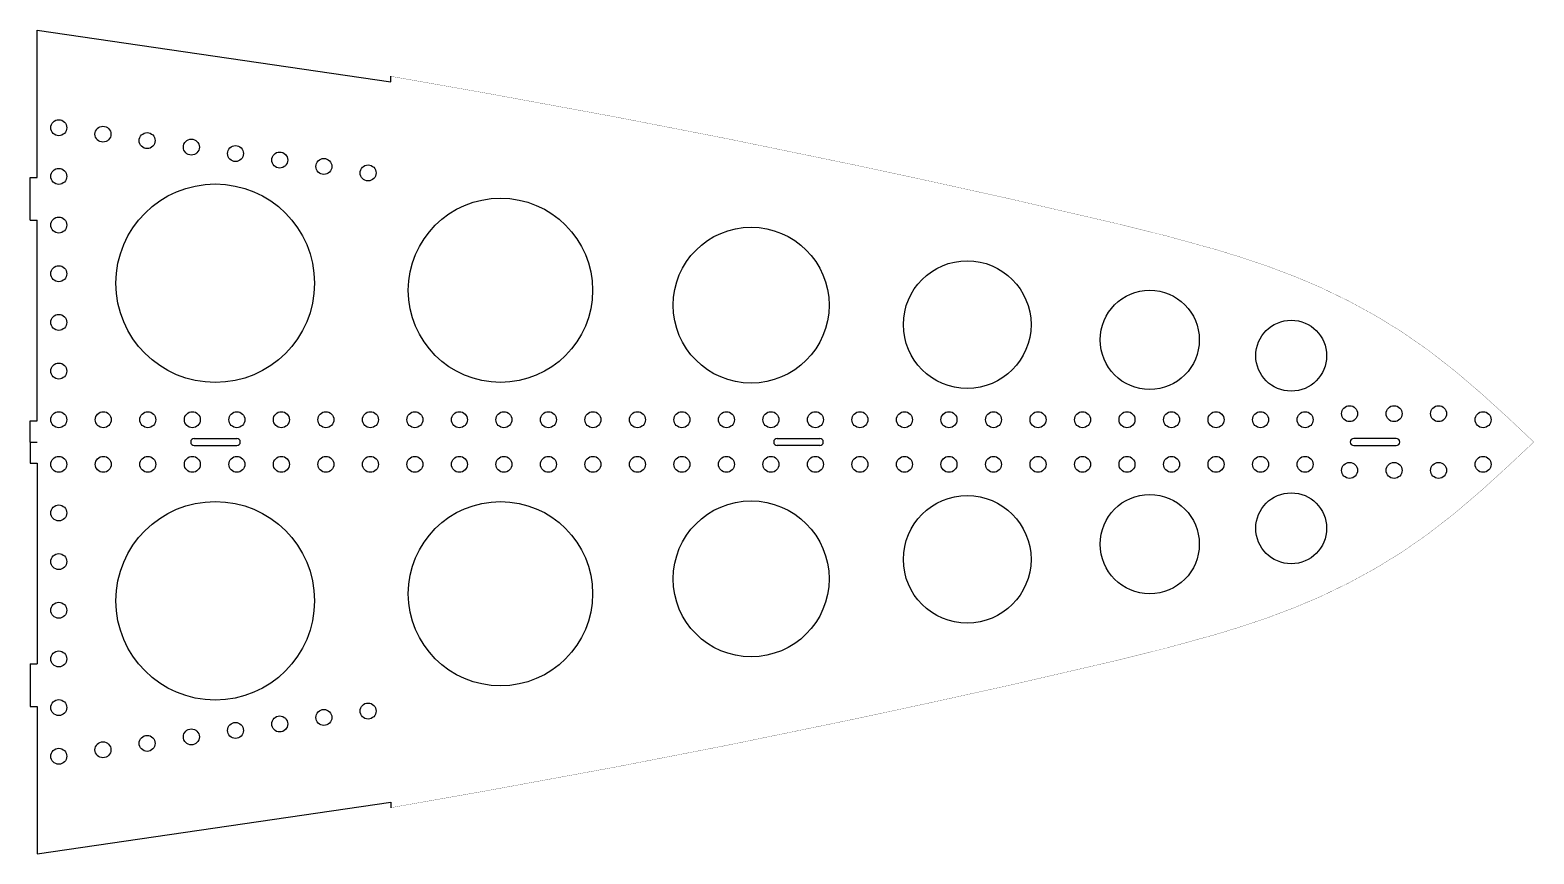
# Model space of a CAD drawing. Extents: x 487.8 to 521.5, y -19 to -0.6.
import ezdxf

# ---------------------------------------------------------------- set-up
doc = ezdxf.new("R2010")
doc.units = 0
doc.header["$MEASUREMENT"] = 0
doc.layers.add('CENTERS', color=7, linetype='Continuous')
doc.layers.add('FOREDECK', color=7, linetype='Continuous')

msp = doc.modelspace()

# ---------------------------------------------------------------- linework, layer by layer
at = {"layer": 'CENTERS', "color": 0, "linetype": 'Continuous'}
msp.add_line((487.849, -9.823, 0), (488.008, -9.823, 0), dxfattribs=at)
at = {"layer": 'FOREDECK', "color": 0, "linetype": 'Continuous'}
for p, q in [((488.008, -3.901, 0), (488.008, -0.597, 0)), ((488.008, -0.597, 0), (495.928, -1.757, 0)), ((495.928, -1.757, 0), (495.928, -1.632, 0)), ((487.849, -3.901, 0), (488.008, -3.901, 0)), ((487.849, -4.853, 0), (487.849, -3.901, 0)), ((487.849, -4.853, 0), (488.008, -4.853, 0)), ((488.008, -9.346, 0), (488.008, -4.853, 0)), ((487.849, -9.823, 0), (487.849, -9.346, 0)), ((487.849, -9.346, 0), (488.008, -9.346, 0)), ((491.526, -9.743, 0), (492.478, -9.743, 0)), ((504.584, -9.743, 0), (505.536, -9.743, 0)), ((518.447, -9.743, 0), (517.495, -9.743, 0)), ((487.849, -9.823, 0), (487.849, -10.299, 0)), ((491.526, -9.902, 0), (492.478, -9.902, 0)), ((505.536, -9.902, 0), (504.584, -9.902, 0)), ((517.495, -9.902, 0), (518.447, -9.902, 0)), ((487.849, -10.299, 0), (488.008, -10.299, 0)), ((488.008, -10.299, 0), (488.008, -14.792, 0)), ((487.849, -14.792, 0), (487.849, -15.744, 0)), ((487.849, -14.792, 0), (488.008, -14.792, 0)), ((487.849, -15.744, 0), (488.008, -15.744, 0)), ((488.008, -15.744, 0), (488.008, -19.049, 0)), ((488.008, -19.049, 0), (495.928, -17.889, 0)), ((495.928, -17.889, 0), (495.928, -18.013, 0))]:
    msp.add_line(p, q, dxfattribs=at)
at = {"layer": 'FOREDECK', "color": 0, "linetype": 'Continuous', "const_width": 0.005}
for points in [[(495.928, -1.632), (498.096, -2.015), (500.963, -2.543), (503.469, -3.031), (506.298, -3.614), (507.863, -3.95), (509.778, -4.373), (512.175, -4.928), (513.304, -5.208), (514.443, -5.523), (515.029, -5.704), (515.613, -5.903), (516.193, -6.123), (516.768, -6.368), (517.381, -6.664), (517.982, -6.992), (518.568, -7.352), (519.134, -7.744), (519.758, -8.228), (520.36, -8.742), (520.948, -9.277), (521.528, -9.823)], [(495.928, -18.013), (498.096, -17.63), (500.963, -17.102), (503.469, -16.614), (506.298, -16.031), (507.863, -15.695), (509.778, -15.273), (512.175, -14.718), (513.304, -14.437), (514.443, -14.122), (515.029, -13.941), (515.613, -13.742), (516.193, -13.522), (516.768, -13.277), (517.381, -12.981), (517.982, -12.653), (518.568, -12.293), (519.134, -11.901), (519.758, -11.417), (520.36, -10.903), (520.948, -10.368), (521.528, -9.823)]]:
    msp.add_lwpolyline(points, dxfattribs=at)
at = {"layer": 'FOREDECK', "color": 0, "linetype": 'Continuous'}
for centre, radius in [((488.492, -2.783, 0), 0.179), ((489.482, -2.928, 0), 0.179), ((490.471, -3.073, 0), 0.179), ((491.461, -3.218, 0), 0.179), ((492.45, -3.363, 0), 0.179), ((493.44, -3.507, 0), 0.179), ((488.492, -3.873, -0.002), 0.179), ((494.429, -3.652, 0), 0.179), ((495.419, -3.797, 0), 0.179), ((491.996, -6.267, 0), 2.223), ((498.384, -6.425, 0), 2.064), ((488.492, -4.963, -0.003), 0.179), ((503.999, -6.758, 0), 1.746), ((488.492, -6.053, -0.005), 0.179), ((508.838, -7.193, 0), 1.429), ((512.926, -7.536, 0), 1.111), ((488.492, -7.143, -0.006), 0.179), ((516.095, -7.89, 0), 0.794), ((488.492, -8.233, -0.008), 0.179), ((517.402, -9.188, 0), 0.179), ((518.399, -9.188, 0), 0.179), ((519.396, -9.188, 0), 0.179), ((488.492, -9.323, 0), 0.179), ((489.489, -9.323, -0.003), 0.179), ((490.486, -9.323, -0.003), 0.179), ((491.483, -9.323, -0.003), 0.179), ((492.48, -9.323, -0.003), 0.179), ((493.477, -9.323, -0.003), 0.179), ((494.474, -9.323, -0.003), 0.179), ((495.471, -9.323, -0.003), 0.179), ((496.467, -9.323, -0.003), 0.179), ((497.464, -9.323, -0.002), 0.179), ((498.461, -9.323, -0.002), 0.179), ((499.458, -9.323, -0.002), 0.179), ((500.455, -9.323, -0.002), 0.179), ((501.452, -9.323, -0.002), 0.179), ((502.449, -9.323, -0.002), 0.179), ((503.446, -9.323, -0.002), 0.179), ((504.442, -9.323, -0.002), 0.179), ((505.439, -9.323, -0.002), 0.179), ((506.436, -9.323, -0.002), 0.179), ((507.433, -9.323, -0.001), 0.179), ((508.43, -9.323, -0.001), 0.179), ((509.427, -9.323, -0.001), 0.179), ((510.424, -9.323, -0.001), 0.179), ((511.421, -9.323, -0.001), 0.179), ((512.417, -9.323, -0.001), 0.179), ((513.414, -9.323, -0.001), 0.179), ((514.411, -9.323, -0.001), 0.179), ((515.408, -9.323, -0.001), 0.179), ((516.405, -9.323, -0.001), 0.179), ((520.392, -9.323, 0), 0.179), ((488.492, -10.323, 0), 0.179), ((489.489, -10.323, -0.003), 0.179), ((490.486, -10.323, -0.003), 0.179), ((491.483, -10.323, -0.003), 0.179), ((492.48, -10.323, -0.003), 0.179), ((493.477, -10.323, -0.003), 0.179), ((494.474, -10.323, -0.003), 0.179), ((495.471, -10.323, -0.003), 0.179), ((496.467, -10.323, -0.003), 0.179), ((497.464, -10.323, -0.002), 0.179), ((498.461, -10.323, -0.002), 0.179), ((499.458, -10.323, -0.002), 0.179), ((500.455, -10.323, -0.002), 0.179), ((501.452, -10.323, -0.002), 0.179), ((502.449, -10.323, -0.002), 0.179), ((503.446, -10.323, -0.002), 0.179), ((504.442, -10.323, -0.002), 0.179), ((505.439, -10.323, -0.002), 0.179), ((506.436, -10.323, -0.002), 0.179), ((507.433, -10.323, -0.001), 0.179), ((508.43, -10.323, -0.001), 0.179), ((509.427, -10.323, -0.001), 0.179), ((510.424, -10.323, -0.001), 0.179), ((511.421, -10.323, -0.001), 0.179), ((512.417, -10.323, -0.001), 0.179), ((513.414, -10.323, -0.001), 0.179), ((514.411, -10.323, -0.001), 0.179), ((515.408, -10.323, -0.001), 0.179), ((516.405, -10.323, -0.001), 0.179), ((517.402, -10.458, 0), 0.179), ((518.399, -10.458, 0), 0.179), ((519.396, -10.458, 0), 0.179), ((520.392, -10.323, 0), 0.179), ((508.838, -12.452, 0), 1.429), ((512.926, -12.11, 0), 1.111), ((516.095, -11.755, 0), 0.794), ((488.492, -11.412, -0.008), 0.179), ((491.996, -13.379, 0), 2.223), ((498.384, -13.22, 0), 2.064), ((503.999, -12.888, 0), 1.746), ((488.492, -12.502, -0.006), 0.179), ((488.492, -13.592, -0.005), 0.179), ((488.492, -14.682, -0.003), 0.179), ((488.492, -15.772, -0.002), 0.179), ((494.429, -15.993, 0), 0.179), ((495.419, -15.848, 0), 0.179), ((492.45, -16.283, 0), 0.179), ((493.44, -16.138, 0), 0.179), ((490.471, -16.572, 0), 0.179), ((491.461, -16.427, 0), 0.179), ((488.492, -16.862, 0), 0.179), ((489.482, -16.717, 0), 0.179)]:
    msp.add_circle(centre, radius, dxfattribs=at)
for centre, start, end in [((491.526, -9.823, 0), 90, 270), ((492.478, -9.823, 0), 270, 90), ((504.584, -9.823, 0), 90, 270), ((505.536, -9.823, 0), 270, 90), ((517.495, -9.823, 0), 90, 270), ((518.447, -9.823, 0), 270, 90)]:
    msp.add_arc(centre, 0.0794, start, end, dxfattribs=at)

doc.saveas('drawing.dxf')
